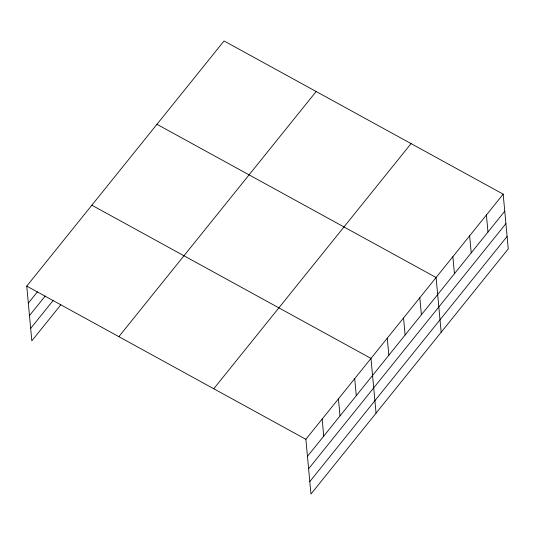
<?xml version="1.0" encoding="UTF-8"?>
<svg xmlns="http://www.w3.org/2000/svg" width="535" height="535" viewBox="0 0 535 535"><rect width="100%" height="100%" fill="white"/><g stroke="black" fill="none" stroke-linecap="round" stroke-linejoin="round"><path stroke-width="0.8" d="M60.823 304.816L31.826 340.842L26.75 286.111L224.045 40.954L503.174 194.158L508.25 248.889L310.955 494.046L305.873 439.309L503.174 194.158M28.328 303.144L37.483 291.769M29.485 315.59L45.254 295.995M30.676 328.403L53.052 300.596M118.864 336.662L316.158 91.512M213.766 388.751L411.061 143.601M307.458 456.348L504.752 211.198M308.608 468.787L505.909 223.637M309.798 481.607L507.093 236.45M156.962 124.307L436.092 277.511L441.168 332.242M91.859 205.206L370.982 358.41L376.058 413.14M26.75 286.111L305.873 439.309M486.402 214.996L487.98 232.036M469.63 235.835L471.215 252.874M452.864 256.673L454.442 273.713M419.814 297.734L421.393 314.774M403.537 317.957L405.115 334.997M387.26 338.187L388.845 355.22M354.705 378.633L356.29 395.673M338.428 398.856L340.013 415.896M322.15 419.086L323.735 436.125"/></g></svg>
